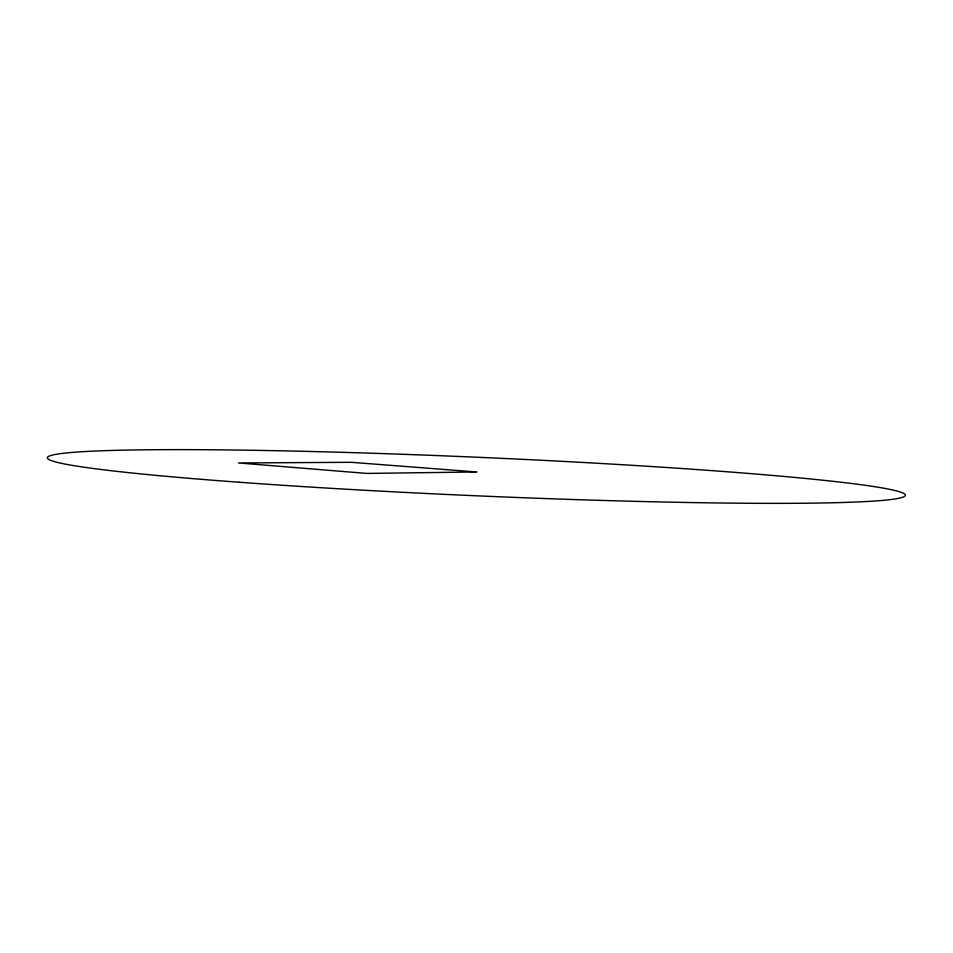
<?xml version="1.0" encoding="UTF-8"?>
<svg xmlns="http://www.w3.org/2000/svg" width="953" height="953" viewBox="0 0 953 953"><rect width="100%" height="100%" fill="white"/><g stroke="black" fill="none" stroke-linecap="round" stroke-linejoin="round"><path stroke-width="1.43" d="M476.571 471.961L366.81 473.427L238.536 462.955L351.431 462.312L476.571 471.961M239.227 482.242A429.41 19.274 2.5 0 0 904.552 496.346A429.41 19.274 2.5 0 0 285.34 450.9A429.41 19.274 2.5 0 0 239.227 482.242"/></g></svg>
